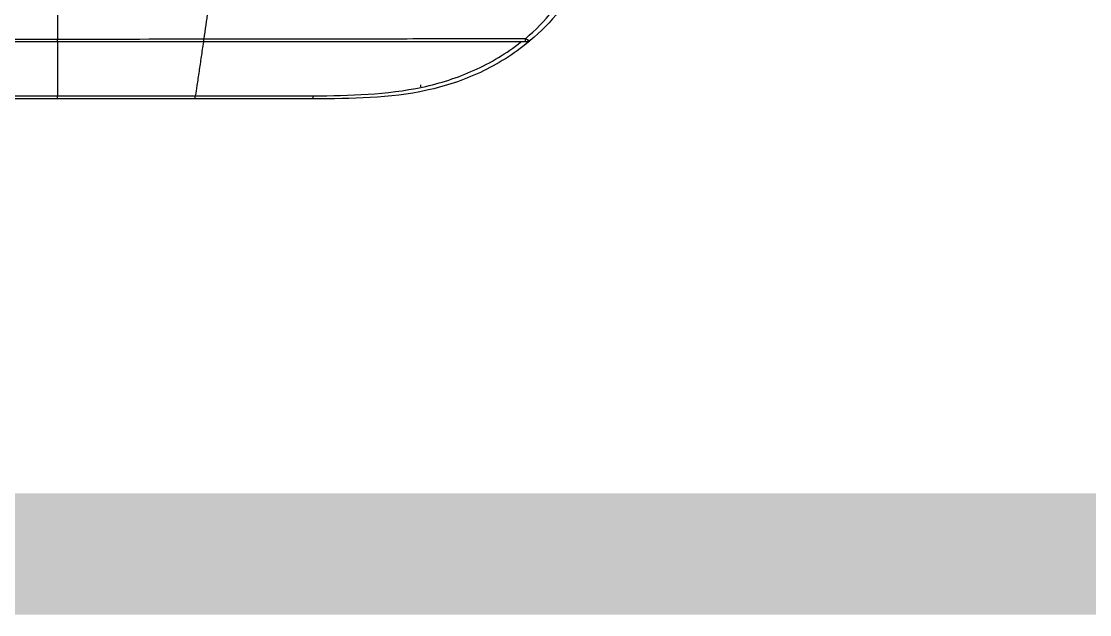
# Model space of a CAD drawing. Header units: inches. Extents: x 261411 to 598054, y 5888 to 34411.
# Drawn here: x 290810.7 to 290986.6, y 14621 to 14718.7 of the extents above; entities that cross this region are included whole.
import ezdxf

# ---------------------------------------------------------------- set-up
doc = ezdxf.new("R2010")
doc.units = ezdxf.units.IN
doc.header["$LTSCALE"] = 50
doc.header["$MEASUREMENT"] = 0
doc.linetypes.add('HID', pattern=[2.5, 1.5, -1])
doc.layers.add('06-LIGHT', color=4, linetype='Continuous')
doc.layers.add('3.기호.계단선', color=30, linetype='Continuous')

# ---------------------------------------------------------------- blocks, each defined once
blk = doc.blocks.new('*U945')
at = {"color": 8}
blk.add_line((1173.57, 2.11), (1173.57, 2.44), dxfattribs=at)
for centre, major_axis, ratio, start_param, end_param in [((1191.93, 10.8), (0, -0.8), 0.036559, 0, 1.335493), ((1192.11, 10.8), (0, 0.8), 0.561889, 3.141593, 4.019869)]:
    blk.add_ellipse(centre, major_axis=major_axis, ratio=ratio, start_param=start_param, end_param=end_param, dxfattribs=at)
for points, knots in [([(1109.74, 21), (1109.74, 19.92), (1109.74, 17.93), (1109.74, 15.28), (1109.74, 13.2), (1109.74, 11.66), (1109.74, 10.83), (1109.74, 10.49)], [0, 0, 0, 0, 0.301042, 0.551788, 0.751881, 0.901269, 1, 1, 1, 1]), ([(1136.91, 21), (1136.66, 19.12), (1136.17, 15.58), (1135.67, 12.13), (1135.44, 10.53)], [0, 0, 0, 0, 0.525932, 1, 1, 1, 1]), ([(1109.74, 10), (1106.33, 10), (1102.93, 10), (1091.28, 10), (1083.03, 10), (1058.29, 10), (1041.8, 10), (1021.58, 10), (1017.84, 10), (1014.11, 10)], [0, 0, 0, 0, 0.106844, 0.106844, 0.365542, 0.365542, 0.882945, 0.882945, 1, 1, 1, 1]), ([(1014.17, 10.38), (1017.88, 10.38), (1021.6, 10.38), (1041.8, 10.39), (1058.3, 10.41), (1083.04, 10.45), (1091.29, 10.46), (1102.93, 10.48), (1106.34, 10.49), (1109.74, 10.49)], [0, 0, 0, 0, 0.116518, 0.116518, 0.634308, 0.634308, 0.893201, 0.893201, 1, 1, 1, 1]), ([(1109.74, 10.49), (1118.31, 10.51), (1126.87, 10.52), (1135.44, 10.53), (1135.44, 10.53), (1135.44, 10.53)], [0, 0, 0, 0, 0.999998, 0.999998, 1, 1, 1, 1]), ([(1109.74, 10), (1109.74, 9.44), (1109.74, 8.32), (1109.74, 6.68), (1109.74, 4.87), (1109.74, 2.8), (1109.74, 1.31), (1109.74, 0.51)], [0, 0, 0, 0, 0.16608, 0.332476, 0.499267, 0.733907, 1, 1, 1, 1]), ([(1135.36, 10), (1135.23, 9.12), (1134.98, 7.38), (1134.6, 4.82), (1134.26, 2.53), (1134.04, 1.12), (1133.95, 0.52)], [0, 0, 0, 0, 0.264848, 0.529697, 0.794545, 1, 1, 1, 1]), ([(1135.44, 10.53), (1135.42, 10.37), (1135.38, 10.08), (1135.37, 10.03), (1135.36, 10)], [0, 0, 0, 0, 0.526922, 1, 1, 1, 1]), ([(1191.93, 10), (1188.08, 10), (1184.23, 10), (1174.88, 10), (1169.39, 10), (1158.41, 10), (1152.92, 10), (1143.41, 10), (1139.38, 10), (1135.36, 10)], [0, 0, 0, 0, 0.204297, 0.204297, 0.495492, 0.495492, 0.786688, 0.786688, 1, 1, 1, 1]), ([(1135.44, 10.53), (1135.44, 10.53), (1135.44, 10.53), (1139.44, 10.53), (1143.45, 10.53), (1152.94, 10.54), (1158.43, 10.55), (1169.42, 10.57), (1174.91, 10.58), (1184.25, 10.6), (1188.11, 10.6), (1191.96, 10.61)], [0, 0, 0, 0, 0.000001, 0.000001, 0.21248, 0.21248, 0.503983, 0.503983, 0.795486, 0.795486, 1, 1, 1, 1]), ([(1192.46, 10), (1189.89, 7.85), (1187.01, 6.06), (1181, 3.25), (1177.86, 2.21), (1168.09, 0.07), (1161.32, 0), (1154.62, 0)], [0, 0, 0, 0, 0.25, 0.25, 0.5, 0.5, 1, 1, 1, 1]), ([(1154.62, 0.54), (1161.07, 0.56), (1167.56, 0.72), (1176.97, 2.74), (1180, 3.71), (1185.81, 6.33), (1188.62, 8), (1191.13, 10)], [0, 0, 0, 0, 0.5, 0.5, 0.75, 0.75, 1, 1, 1, 1]), ([(1192.11, 10), (1192.09, 10), (1192.08, 10), (1192.02, 10), (1191.97, 10), (1191.93, 10)], [0, 0, 0, 0, 0.27435, 0.27435, 1, 1, 1, 1]), ([(1191.96, 10.61), (1192.07, 10.54), (1192.18, 10.46), (1192.29, 10.39), (1192.31, 10.38), (1192.37, 10.34), (1192.41, 10.31), (1192.45, 10.29)], [0, 0, 0, 0, 0.602639, 0.602639, 0.700862, 0.700862, 1, 1, 1, 1]), ([(1192.1, 10), (1192.12, 10), (1192.14, 10), (1192.23, 10), (1192.3, 10), (1192.39, 10), (1192.43, 10), (1192.46, 10), (1192.46, 10), (1192.46, 10)], [0, 0, 0, 0, 0.088851, 0.088851, 0.481031, 0.481031, 0.789211, 0.789211, 1, 1, 1, 1]), ([(1192.75, 10.24), (1192.75, 10.23), (1192.75, 10.23), (1192.67, 10.17), (1192.59, 10.12), (1192.42, 10.05), (1192.33, 10.02), (1192.2, 10), (1192.15, 10), (1192.11, 10)], [0, 0, 0, 0, 0.009114, 0.009114, 0.424228, 0.424228, 0.805411, 0.805411, 1, 1, 1, 1]), ([(1192.75, 10.24), (1192.75, 10.24), (1192.75, 10.24), (1192.73, 10.22), (1192.7, 10.21), (1192.62, 10.22), (1192.58, 10.23), (1192.51, 10.26), (1192.48, 10.27), (1192.45, 10.29)], [0, 0, 0, 0, 0.00913, 0.00913, 0.424234, 0.424234, 0.800681, 0.800681, 1, 1, 1, 1]), ([(1192.46, 10), (1192.48, 10.02), (1192.52, 10.05), (1192.59, 10.1), (1192.63, 10.14), (1192.65, 10.16), (1192.65, 10.16)], [0, 0, 0, 0, 0.243292, 0.494316, 0.918081, 1, 1, 1, 1]), ([(1192.65, 10.16), (1192.68, 10.18), (1192.71, 10.2), (1192.72, 10.21), (1192.72, 10.22), (1192.72, 10.22)], [0, 0, 0, 0, 0.547604, 0.933704, 1, 1, 1, 1]), ([(1012.57, 0.4), (1021.04, 0.4), (1029.52, 0.41), (1054.01, 0.43), (1070.02, 0.46), (1093.93, 0.5), (1101.84, 0.51), (1109.74, 0.51)], [0, 0, 0, 0, 0.261714, 0.261714, 0.756054, 0.756054, 1, 1, 1, 1]), ([(1109.74, 0), (1101.83, 0), (1093.93, 0), (1070.02, 0), (1054.01, 0), (1029.52, 0), (1021.04, 0), (1012.57, 0)], [0, 0, 0, 0, 0.243953, 0.243953, 0.738293, 0.738293, 1, 1, 1, 1]), ([(1109.74, 0.51), (1117.81, 0.52), (1125.88, 0.52), (1133.95, 0.52), (1133.95, 0.52), (1133.95, 0.52)], [0, 0, 0, 0, 0.999998, 0.999998, 1, 1, 1, 1]), ([(1154.62, 0), (1151.18, 0), (1147.74, 0), (1140.85, 0), (1137.4, 0), (1133.94, 0)], [0, 0, 0, 0, 0.499048, 0.499048, 1, 1, 1, 1]), ([(1133.95, 0.52), (1133.95, 0.52), (1133.95, 0.52), (1137.4, 0.52), (1140.85, 0.52), (1147.75, 0.52), (1151.18, 0.52), (1154.62, 0.54)], [0, 0, 0, 0, 0.000003, 0.000003, 0.500936, 0.500936, 1, 1, 1, 1])]:
    blk.add_open_spline(points, degree=3, knots=knots, dxfattribs=at)
for points, degree in [([(1191.96, 10.61), (1195.4, 13.56), (1198.31, 17.12), (1200.72, 21)], 3), ([(1202.09, 21.49), (1199.61, 17.25), (1196.48, 13.38), (1192.75, 10.24)], 3), ([(1109.74, 10), (1109.74, 10), (1109.74, 10.2), (1109.74, 10.49)], 3), ([(1135.36, 10), (1126.82, 10), (1118.28, 10), (1109.74, 10)], 3), ([(1135.36, 10), (1135.36, 10)], 1), ([(1109.74, 0), (1109.74, 0), (1109.74, 0.2), (1109.74, 0.51)], 3), ([(1133.94, 0), (1125.87, 0), (1117.81, 0), (1109.74, 0)], 3), ([(1133.94, 0), (1133.95, 0), (1133.95, 0.21), (1133.95, 0.52)], 3), ([(1154.62, 0), (1154.62, 0), (1154.62, 0.21), (1154.62, 0.54)], 3)]:
    blk.add_open_spline(points, degree=degree, dxfattribs=at)
blk = doc.blocks.new('acqkd')
at = {"layer": '06-LIGHT', "xscale": 0.9375580759604136, "yscale": 0.9375580759604136, "zscale": 0.9375580759604136, "rotation": 359.9999999999999}
blk.add_blockref('*U945', (1570160.06, 1746418.47), dxfattribs=at)

msp = doc.modelspace()

# ---------------------------------------------------------------- linework, layer by layer
at = {"layer": '3.기호.계단선', "linetype": 'HID'}
msp.add_lwpolyline([(297498.07, 16229.29, 20, 20, 0), (297498.07, 14630.95, 20, 20, 0), (287881.14, 14630.95, 20, 20, 0), (287881.14, 17359, 20, 20, 0), (286561.47, 17359, 20, 20, 0)], format="xyseb", dxfattribs=at)

# ---------------------------------------------------------------- block references
at = {"color": 0}
msp.add_blockref('acqkd', (-1280383.84, -1731712.52), dxfattribs=at)

doc.saveas('drawing.dxf')
